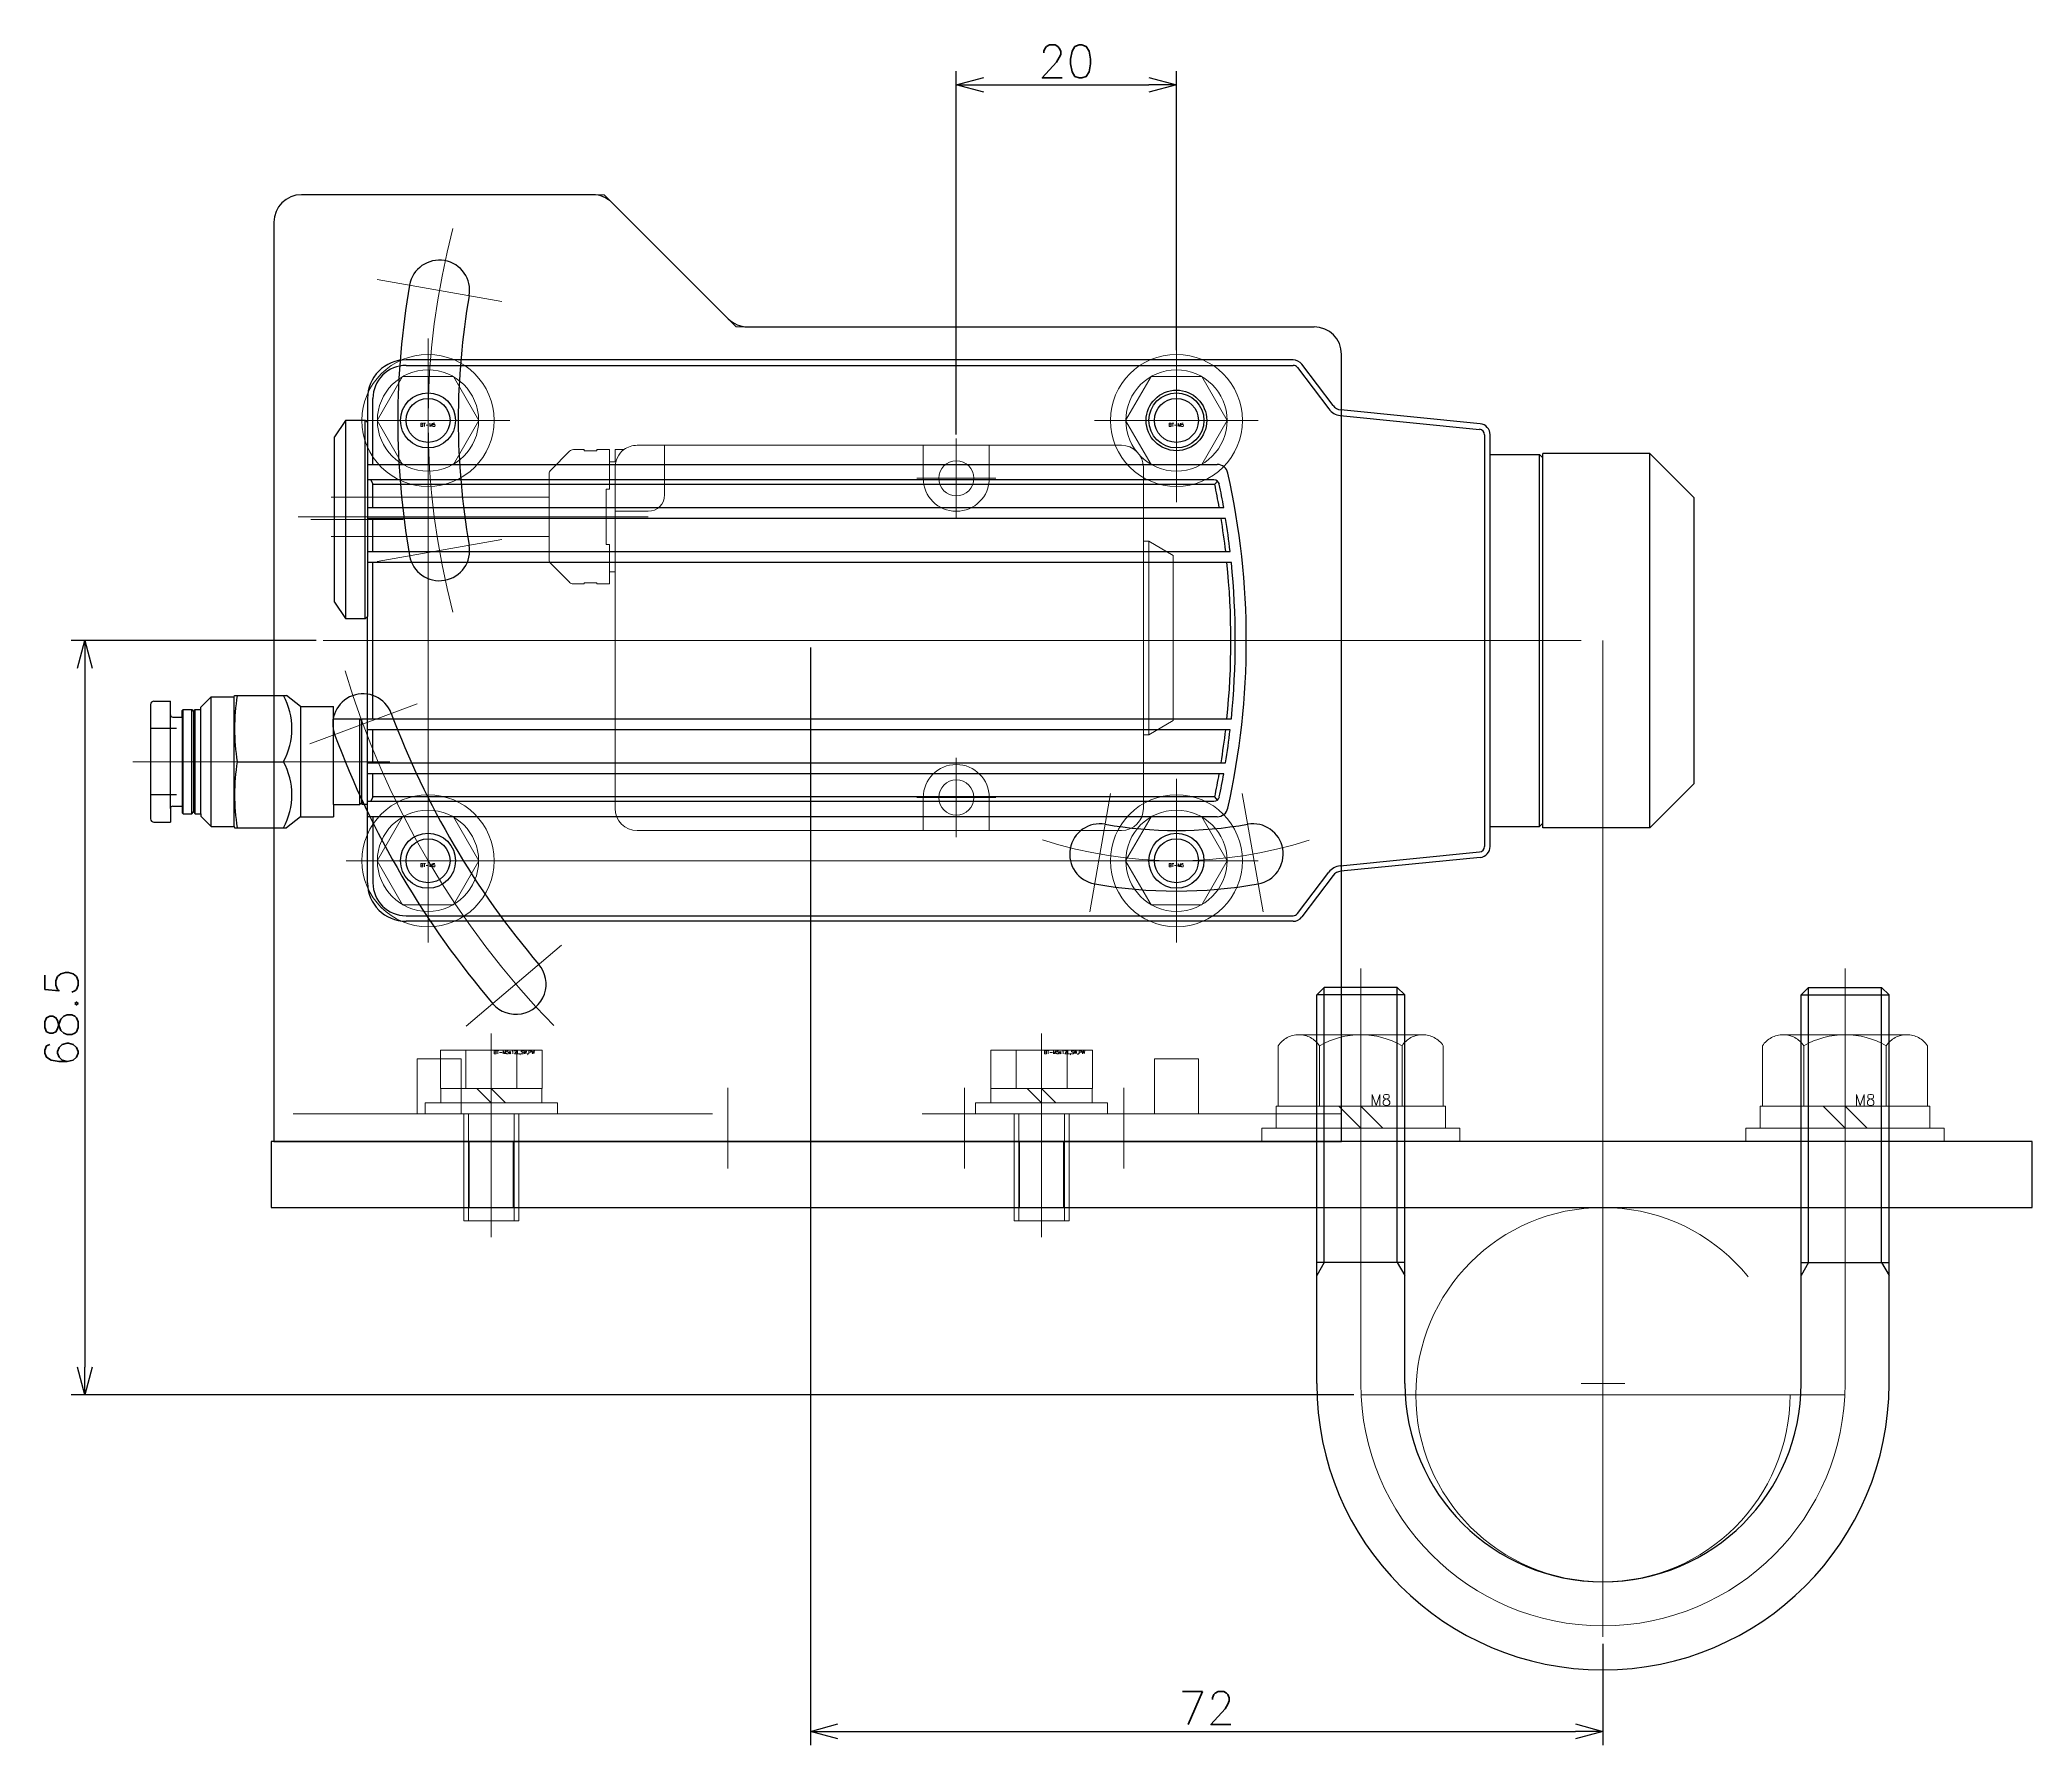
# Model space of a CAD drawing. Header units: millimetres. Extents: x -16130 to 36813, y -8099 to 27484.
# Drawn here: x 8153.7 to 8334.8, y -4565.8 to -4410.9 of the extents above; entities that cross this region are included whole.
import ezdxf

# ---------------------------------------------------------------- set-up
doc = ezdxf.new("R2010")
doc.units = ezdxf.units.MM
doc.header["$LTSCALE"] = 6
doc.header["$PDMODE"] = 99
doc.header["$PDSIZE"] = 1
for name, pattern in [('CENTER2', [28.575, 19.05, -3.175, 3.175, -3.175]), ('HIDDEN', [9.525, 6.35, -3.175]), ('PHANTOM2', [31.75, 15.875, -3.175, 3.175, -3.175, 3.175, -3.175])]:
    doc.linetypes.add(name, pattern=pattern)
for name, color, linetype, lineweight in [('01_NORMAL', 7, 'Continuous', 25), ('04_HIDDEN', 2, 'HIDDEN', 13), ('05_CENTER', 4, 'CENTER2', 13), ('06_PHANTOM', 2, 'PHANTOM2', 13), ('08_DIM', 3, 'Continuous', 13)]:
    doc.layers.add(name, color=color, linetype=linetype, lineweight=lineweight)
doc.layers.add('10_DRAFT', color=8, linetype='Continuous', lineweight=0, plot=False)
doc.styles.add('KSS_TXT', font='txt.shx', dxfattribs={"bigfont": 'extfont2.shx'})
doc.styles.add('KSS_TXT_L', font='txt.shx', dxfattribs={"height": 3, "bigfont": 'extfont2.shx'})
doc.dimstyles.new('KSS_DIM', dxfattribs={"dimtxt": 3, "dimasz": 2.5, "dimexe": 1.25, "dimexo": 0.625, "dimtad": 1, "dimdsep": 46, "dimtxsty": 'KSS_TXT', "dimblk": 'OPEN30', "dimcen": 0, "dimazin": 2, "dimtfac": 0.75, "dimtmove": 0, "dimatfit": 3, "dimldrblk": 'OPEN30', "dimfxl": 1, "dimtolj": 1, "dimarcsym": 0})

# ---------------------------------------------------------------- blocks, each defined once
blk = doc.blocks.new('FT-S1f_1_1')
at = {"color": 0}
for p, q in [((-53.04, 20.5), (-79.5, 20.5)), ((-51.27, 19.77), (-40.73, 9.23)), ((-82, 18), (-82, -65.5)), ((-38.96, 8.5), (12.5, 8.5)), ((15, -65.5), (15, 6)), ((-82, -65.5), (15, -65.5))]:
    blk.add_line(p, q, dxfattribs=at)
blk.add_circle((0, 0), 2.75, dxfattribs=at)
for centre, radius, start, end in [((-79.5, 18), 2.5, 90, 180), ((-53.04, 18), 2.5, 45, 90), ((-66.97, 11.81), 2.75, 350, 170), ((0, 0), 70.75, 170, 190), ((0, 0), 65.25, 170, 190), ((-38.96, 11), 2.5, 225, 270), ((12.5, 6), 2.5, 0, 90), ((-66.97, -11.81), 2.75, 190, 10), ((-73.91, -27.58), 2.75, 20.4655, 200.4655), ((0, 0), 76.14, 200.4655, 220.4655), ((0, 0), 81.64, 200.4655, 220.4655), ((-6.95, -39.39), 2.75, 80, 260), ((0, 0), 37.25, 260, 280), ((6.95, -39.39), 2.75, 280, 100), ((0, 0), 42.75, 260, 280), ((-60.02, -51.2), 2.75, 220.4655, 40.4655)]:
    blk.add_arc(centre, radius, start, end, dxfattribs=at)
at = {"layer": '04_HIDDEN', "color": 0}
for p, q in [((-65, -58), (-69, -58)), ((-69, -63), (-69, -58)), ((-65, -58), (-65, -63)), ((2, -58), (-2, -58)), ((-2, -63), (-2, -58)), ((2, -58), (2, -63)), ((15, -63), (-82, -63))]:
    blk.add_line(p, q, dxfattribs=at)
at = {"layer": '05_CENTER', "color": 0}
for p, q in [((-61.3, 10.81), (-72.63, 12.81)), ((0, -5.75), (0, 5.75)), ((-62.7, 0), (-73.3, 0)), ((5.75, 0), (-5.75, 0)), ((-61.3, -10.81), (-72.63, -12.81)), ((-69, -25.75), (-78.75, -29.39)), ((-69, -25.75), (-78.75, -29.39)), ((-5.98, -33.9), (-7.87, -44.64)), ((5.98, -33.9), (7.87, -44.64)), ((0, -34.6), (0, -45.4)), ((-55.88, -47.67), (-64.53, -55.04)), ((-55.88, -47.67), (-64.53, -55.04)), ((-62.25, -60.62), (-62.25, -67.95)), ((-40.75, -60.62), (-40.75, -67.95)), ((-19.25, -60.62), (-19.25, -67.95)), ((-4.77, -60.62), (-4.77, -67.95))]:
    blk.add_line(p, q, dxfattribs=at)
for radius, start, end in [(68, 165.155, 194.845), (78.89, 196.7528, 224.1782), (78.89, 196.7528, 224.1782), (40, 252.3076, 287.5511), (40, 252.3076, 287.5511)]:
    blk.add_arc((0, 0), radius, start, end, dxfattribs=at)
at = {"layer": '10_DRAFT'}
for p, q in [((-53.04, 20.5), (-52, 20.5)), ((-52, 20.5), (-51.27, 19.77)), ((-40.73, 9.23), (-40, 8.5)), ((-40, 8.5), (-38.96, 8.5)), ((-68, 0), (-68, -40)), ((-68, -40), (0, -40))]:
    blk.add_line(p, q, dxfattribs=at)
blk = doc.blocks.new('FT-S1a_1_1')
at = {"color": 0}
for p, q in [((-10.6, 5.5), (70, 5.5)), ((-14.24, 1.35), (-11.4, 5.1)), ((-11, 4.8), (-13.84, 1.05)), ((70, 5), (-10.6, 5)), ((73, -4), (73, 2)), ((73, -4), (73, 2)), ((73.5, 2), (73.5, -5.1)), ((-27.6, -0.31), (-14.93, 0.96)), ((-14.89, 0.46), (-27.55, -0.81)), ((-28.5, -1.3), (-28.5, -3.1)), ((-28.5, -1.3), (-28.5, -3.1)), ((-28, -38.7), (-28, -1.3)), ((-47, -7), (-43, -3)), ((-43, -3), (-33.3, -3)), ((-43, -3), (-43, -37)), ((-33.3, -3), (-33.3, -3.4)), ((-33.3, -3), (-33.3, -3.4)), ((-33.3, -3.4), (-33, -3.1)), ((-33.3, -3.4), (-33.3, -36.6)), ((-28.5, -3.1), (-33, -3.1)), ((-33, -3.1), (-33, -36.9)), ((-28.5, -3.1), (-28.5, -36.9)), ((-28.5, -3.1), (-28.5, -36.9)), ((79.6, -4), (80.87, -3)), ((85.57, -3), (80.87, -3)), ((85.6, -3.1), (85.57, -3)), ((87.7, -3.1), (85.6, -3.1)), ((85.6, -3.1), (85.6, -14.9)), ((87.7, -3.1), (88.65, -4.05)), ((87.7, -3.1), (87.7, -14.9)), ((92.9, -3.5), (91.4, -3.5)), ((91.4, -4.75), (91.4, -3.5)), ((-3.7, -4), (73.5, -4)), ((-3.7, -4), (73.5, -4)), ((73.5, -5.4), (-3.41, -5.4)), ((73.5, -5.4), (-3.41, -5.4)), ((73, -5.8), (73.2, -5.4)), ((73, -5.8), (73.2, -5.4)), ((73.5, -5.1), (73.5, -12.9)), ((73.5, -5.1), (74, -5.1)), ((73.5, -5.1), (73.5, -12.9)), ((74, -5.3), (74.2, -5.1)), ((74, -5.3), (74, -5.1)), ((74, -5.3), (74, -12.7)), ((76.6, -5.1), (74.2, -5.1)), ((74.2, -5.1), (74.2, -12.9)), ((79.6, -4), (76.6, -4)), ((76.6, -5.1), (76.6, -4)), ((76.6, -5.1), (76.6, -12.9)), ((79.6, -14), (79.6, -4)), ((88.65, -4.25), (88.65, -4.05)), ((89.15, -4.25), (88.65, -4.25)), ((88.65, -4.25), (88.65, -13.75)), ((89.3, -4.45), (89.15, -4.25)), ((89.15, -4.25), (89.15, -13.75)), ((89.45, -4.25), (89.3, -4.45)), ((89.3, -13.55), (89.3, -4.45)), ((90.25, -4.25), (89.45, -4.25)), ((89.45, -4.25), (89.45, -13.75)), ((90.35, -4.35), (90.25, -4.25)), ((90.25, -4.25), (90.25, -13.75)), ((90.35, -4.95), (90.35, -4.35)), ((91.2, -4.95), (90.35, -4.95)), ((90.35, -13.05), (90.35, -4.95)), ((91.4, -4.75), (91.4, -13.25)), ((93.2, -14.2), (93.2, -3.8)), ((-47, -33), (-47, -7)), ((-3.72, -5.51), (-3.49, -5.8)), ((-3.72, -5.51), (-3.49, -5.8)), ((-3.49, -5.8), (73, -5.8)), ((-3.49, -5.8), (73, -5.8)), ((73, -5.8), (73, -7.9)), ((73, -5.8), (73, -7.9)), ((90.85, -6), (93.2, -6)), ((73.5, -8.9), (-4.47, -8.9)), ((73.5, -8.9), (-4.47, -8.9)), ((-4.3, -7.9), (73.5, -7.9)), ((-4.3, -7.9), (73.5, -7.9)), ((73, -8.9), (73, -11.9)), ((73, -8.9), (73, -11.9)), ((85.32, -9), (81.12, -9)), ((-4.88, -11.9), (73.5, -11.9)), ((-4.88, -11.9), (73.5, -11.9)), ((90.85, -12), (93.2, -12)), ((73.5, -12.9), (-4.99, -12.9)), ((73.5, -12.9), (-4.99, -12.9)), ((73, -12.9), (73, -27.1)), ((74, -12.9), (73.5, -12.9)), ((73.5, -12.9), (73.5, -22.2)), ((74.2, -12.9), (74, -12.7)), ((74, -12.7), (74, -12.9)), ((76.6, -12.9), (74.2, -12.9)), ((76.6, -12.9), (76.6, -14)), ((79.6, -14), (76.6, -14)), ((79.6, -14), (80.87, -15)), ((87.7, -14.9), (88.65, -13.95)), ((88.65, -13.75), (88.65, -13.95)), ((89.15, -13.75), (88.65, -13.75)), ((89.3, -13.55), (89.15, -13.75)), ((89.45, -13.75), (89.3, -13.55)), ((90.25, -13.75), (89.45, -13.75)), ((90.35, -13.65), (90.25, -13.75)), ((90.35, -13.05), (90.35, -13.65)), ((91.2, -13.05), (90.35, -13.05)), ((91.4, -13.25), (91.4, -14.5)), ((85.57, -15), (80.87, -15)), ((85.6, -14.9), (85.57, -15)), ((87.7, -14.9), (85.6, -14.9)), ((92.9, -14.5), (91.4, -14.5)), ((73.7, -22), (73.5, -22.2)), ((73.5, -39.8), (73.5, -22.2)), ((75.5, -22), (73.7, -22)), ((73.7, -22), (73.7, -40)), ((76.5, -23.5), (75.5, -22)), ((75.5, -40), (75.5, -22)), ((76.5, -23.5), (76.5, -38.5)), ((-4.99, -27.1), (-4.59, -27.1)), ((-4.99, -27.1), (-4.59, -27.1)), ((-4.59, -27.1), (73.5, -27.1)), ((-4.48, -28.1), (-4.88, -28.1)), ((-4.48, -28.1), (-4.88, -28.1)), ((73.5, -28.1), (-4.48, -28.1)), ((73, -28.1), (73, -31.1)), ((73, -28.1), (73, -31.1)), ((-4.47, -31.1), (73.5, -31.1)), ((73.5, -32.1), (-4.3, -32.1)), ((73, -32.1), (73, -34.2)), ((73, -32.1), (73, -34.2)), ((-47, -33), (-43, -37)), ((-3.72, -34.49), (-3.49, -34.2)), ((-3.72, -34.49), (-3.49, -34.2)), ((73, -34.2), (-3.49, -34.2)), ((73.2, -34.6), (73, -34.2)), ((73.2, -34.6), (73, -34.2)), ((73.5, -36), (-3.7, -36)), ((-3.41, -34.6), (73.5, -34.6)), ((73, -36), (73, -42)), ((73, -36), (73, -42)), ((-43, -37), (-33.3, -37)), ((-33.3, -36.6), (-33.3, -37)), ((-33.3, -36.6), (-33, -36.9)), ((-33.3, -36.6), (-33.3, -37)), ((-28.5, -36.9), (-33, -36.9)), ((-28.5, -36.9), (-28.5, -38.7)), ((-27.6, -39.69), (-14.93, -40.96)), ((-14.89, -40.46), (-27.55, -39.19)), ((73.5, -39.8), (73.7, -40)), ((73.5, -42), (73.5, -39.8)), ((75.5, -40), (76.5, -38.5)), ((-14.24, -41.35), (-11.4, -45.1)), ((-11, -44.8), (-13.84, -41.05)), ((73.7, -40), (75.5, -40)), ((70, -45), (-10.6, -45)), ((-10.6, -45.5), (70, -45.5))]:
    blk.add_line(p, q, dxfattribs=at)
for centre, radius in [((0, 0), 2.5), ((0, 0), 2.5), ((0, 0), 2), ((0, 0), 2), ((68, 0), 2.5), ((68, 0), 2.5), ((68, 0), 2), ((68, 0), 2), ((0, -40), 2.5), ((0, -40), 2.5), ((0, -40), 2), ((0, -40), 2), ((68, -40), 2.5), ((68, -40), 2.5), ((68, -40), 2), ((68, -40), 2)]:
    blk.add_circle(centre, radius, dxfattribs=at)
for centre, radius, start, end in [((-10.6, 4.5), 1, 90, 142.9269), ((-10.6, 4.5), 1, 90, 142.9269), ((70, 2), 3.5, 0, 90), ((-10.6, 4.5), 0.5, 90, 142.9269), ((-10.6, 4.5), 0.5, 90, 142.9269), ((70, 2), 3, 0, 90), ((-15.03, 1.95), 1, 275.7106, 322.9269), ((-15.03, 1.95), 1.5, 275.7106, 322.9269), ((-27.5, -1.3), 1, 95.7106, 180), ((-27.5, -1.3), 0.5, 95.7106, 180), ((86.75, -6), 6.38, 151.9739, 208.0261), ((67.36, -6), 18.22, 350.5215, 9.4785), ((92.9, -3.8), 0.3, 0, 90), ((63.65, -20), 70, 167.4441, 192.5559), ((63.65, -20), 70, 167.4441, 192.5559), ((-3.7, -5), 1, 90, 167.4441), ((-3.7, -5), 1, 90, 167.4441), ((-3.41, -5.9), 0.5, 90, 168.2947), ((-3.41, -5.9), 0.5, 90, 168.2947), ((91.2, -4.75), 0.2, 270, 0), ((64.65, -20), 70, 168.2947, 170.046), ((64.65, -20), 70, 168.2947, 170.046), ((64.65, -20), 69.6, 168.2277, 169.9882), ((64.65, -20), 69.6, 168.2277, 169.9882), ((64.65, -20), 70, 170.876, 173.3552), ((64.65, -20), 70, 170.876, 173.3552), ((64.65, -20), 69.6, 170.8231, 173.3168), ((64.65, -20), 69.6, 170.8231, 173.3168), ((86.75, -12), 6.38, 151.9739, 208.0261), ((67.36, -12), 18.22, 350.5215, 9.4785), ((64.65, -20), 70, 174.1786, 185.8214), ((64.65, -20), 70, 174.1786, 185.8214), ((64.65, -20), 69.6, 174.145, 185.855), ((64.65, -20), 69.6, 174.145, 185.855), ((91.2, -13.25), 0.2, 0, 90), ((92.9, -14.2), 0.3, 270, 0), ((64.65, -20), 70, 186.6448, 189.124), ((64.65, -20), 70, 186.6448, 189.124), ((64.65, -20), 69.6, 186.6832, 189.1769), ((64.65, -20), 69.6, 186.6832, 189.1769), ((64.65, -20), 70, 189.954, 191.7053), ((64.65, -20), 70, 189.954, 191.7053), ((64.65, -20), 69.6, 190.0118, 191.7723), ((64.65, -20), 69.6, 190.0118, 191.7723), ((-3.41, -34.1), 0.5, 191.7053, 270), ((-3.41, -34.1), 0.5, 191.7053, 270), ((-3.7, -35), 1, 192.5559, 270), ((-3.7, -35), 1, 192.5559, 270), ((-27.5, -38.7), 1, 180, 264.2894), ((-27.5, -38.7), 0.5, 180, 264.2894), ((-15.03, -41.95), 1, 37.0731, 84.2894), ((-15.03, -41.95), 1.5, 37.0731, 84.2894), ((70, -42), 3.5, 270, 0), ((70, -42), 3, 270, 0), ((-10.6, -44.5), 1, 217.0731, 270), ((-10.6, -44.5), 1, 217.0731, 270), ((-10.6, -44.5), 0.5, 217.0731, 270), ((-10.6, -44.5), 0.5, 217.0731, 270)]:
    blk.add_arc(centre, radius, start, end, dxfattribs=at)
at = {"layer": '05_CENTER', "color": 0}
for p, q in [((0, -4.57), (0, 4.57)), ((68, -4.47), (68, 4.47)), ((4.57, 0), (-4.57, 0)), ((72.47, 0), (63.53, 0)), ((94.82, -9), (71.47, -9)), ((77.54, -20), (-51.05, -20)), ((70.27, -31), (78.65, -31)), ((0, -35.43), (0, -44.57)), ((68, -35.53), (68, -44.47)), ((4.57, -40), (-4.57, -40)), ((72.47, -40), (63.53, -40))]:
    blk.add_line(p, q, dxfattribs=at)
blk = doc.blocks.new('FT-H30a_1_1')
at = {"color": 0}
for p, q in [((29, 3), (-15, 3)), ((29, 3), (-15, 3)), ((-3, 3), (-3, 0)), ((-3, 3), (-3, 0)), ((3, 0), (3, 3)), ((3, 0), (3, 3)), ((-17, 1), (-17, -5.7)), ((-17, 1), (-17, -5.7)), ((31, -20.5), (31, 1)), ((31, -20.5), (31, 1)), ((-19.7, -7), (-17.5, -5.7)), ((-19.7, -7), (-17.5, -5.7)), ((-19.7, -22), (-19.7, -7)), ((-19.7, -22), (-19.7, -7)), ((-17, -5.7), (-17.5, -5.7)), ((-17.5, -5.7), (-17.5, -23.3)), ((-17, -5.7), (-17.5, -5.7)), ((-17.5, -5.7), (-17.5, -23.3)), ((-17, -5.7), (-17, -23.3)), ((-17, -5.7), (-17, -23.3)), ((31.5, -19.4), (31.5, -20.5)), ((31.5, -19.4), (32.65, -19.4)), ((31.5, -19.4), (31.5, -20.5)), ((31.5, -19.4), (32.65, -19.4)), ((32.65, -19.4), (32.65, -19.5)), ((32.65, -19.4), (32.65, -19.5)), ((33.8, -19.5), (32.65, -19.5)), ((33.8, -19.5), (32.65, -19.5)), ((33.8, -19.5), (33.8, -19.4)), ((33.8, -19.4), (34.79, -19.4)), ((33.8, -19.5), (33.8, -19.4)), ((33.8, -19.4), (34.79, -19.4)), ((36.85, -21.25), (35.15, -19.55)), ((36.85, -21.25), (35.15, -19.55)), ((31, -30), (31, -20.5)), ((31, -20.5), (31.5, -20.5)), ((31, -30), (31, -20.5)), ((31, -20.5), (31.5, -20.5)), ((31.5, -20.5), (31.5, -23)), ((31.5, -20.5), (31.5, -23)), ((37, -21.61), (37, -29.39)), ((37, -21.61), (37, -29.39)), ((-19.7, -22), (-17.5, -23.3)), ((-19.7, -22), (-17.5, -23.3)), ((-17, -23.3), (-17.5, -23.3)), ((-17, -23.3), (-17.5, -23.3)), ((-17, -23.3), (-17, -30)), ((-17, -23.3), (-17, -30)), ((31.5, -23), (31.8, -23)), ((31.5, -23), (31.8, -23)), ((31.8, -28), (31.8, -23)), ((31.8, -28), (31.8, -23)), ((56.8, -23.7), (37, -23.7)), ((56.8, -23.7), (37, -23.7)), ((28, -26), (31, -26)), ((28, -26), (31, -26)), ((26.5, -27.5), (26.5, -32)), ((26.5, -27.5), (26.5, -32)), ((31.5, -28), (31.5, -30.5)), ((31.8, -28), (31.5, -28)), ((31.5, -28), (31.5, -30.5)), ((31.8, -28), (31.5, -28)), ((56.8, -27.3), (37, -27.3)), ((56.8, -27.3), (37, -27.3)), ((-3, -29), (-3, -32)), ((-3, -29), (-3, -32)), ((3, -32), (3, -29)), ((3, -32), (3, -29)), ((31, -31.6), (31, -30.5)), ((31, -30.5), (31.5, -30.5)), ((31, -31.6), (31, -30.5)), ((31, -30.5), (31.5, -30.5)), ((31.5, -30.5), (31.5, -31.6)), ((31.5, -30.5), (31.5, -31.6)), ((36.85, -29.75), (35.15, -31.45)), ((36.85, -29.75), (35.15, -31.45)), ((-15, -32), (29, -32)), ((-15, -32), (29, -32)), ((31, -31.6), (30.2, -31.6)), ((31, -31.6), (30.2, -31.6)), ((31.5, -31.6), (32.65, -31.6)), ((31.5, -31.6), (32.65, -31.6)), ((32.65, -31.5), (33.8, -31.5)), ((32.65, -31.5), (32.65, -31.6)), ((32.65, -31.5), (33.8, -31.5)), ((32.65, -31.5), (32.65, -31.6)), ((33.8, -31.6), (33.8, -31.5)), ((33.8, -31.6), (33.8, -31.5)), ((33.8, -31.6), (34.79, -31.6)), ((33.8, -31.6), (34.79, -31.6))]:
    blk.add_line(p, q, dxfattribs=at)
for centre in [(0, 0), (0, 0), (0, -29), (0, -29)]:
    blk.add_circle(centre, 1.6, dxfattribs=at)
for centre, radius, start, end in [((-15, 1), 2, 90, 180), ((-15, 1), 2, 90, 180), ((29, 1), 2, 0, 90), ((29, 1), 2, 0, 90), ((0, 0), 3, 180, 0), ((0, 0), 3, 180, 0), ((34.79, -19.9), 0.5, 45, 90), ((34.79, -19.9), 0.5, 45, 90), ((36.5, -21.61), 0.5, 0, 45), ((36.5, -21.61), 0.5, 0, 45), ((0, -29), 3, 0, 180), ((0, -29), 3, 0, 180), ((28, -27.5), 1.5, 90, 180), ((28, -27.5), 1.5, 90, 180), ((-15, -30), 2, 180, 270), ((-15, -30), 2, 180, 270), ((29, -30), 2, 306.8699, 0), ((29, -30), 2, 306.8699, 0), ((36.5, -29.39), 0.5, 315, 0), ((36.5, -29.39), 0.5, 315, 0), ((29, -30), 2, 270, 306.8699), ((29, -30), 2, 270, 306.8699), ((34.79, -31.1), 0.5, 270, 315), ((34.79, -31.1), 0.5, 270, 315)]:
    blk.add_arc(centre, radius, start, end, dxfattribs=at)
at = {"layer": '05_CENTER', "color": 0}
for p, q in [((0, 3.6), (0, -3.6)), ((0, 3.6), (0, -3.6)), ((-3.6, 0), (3.6, 0)), ((-3.6, 0), (3.6, 0)), ((-22.7, -14.26), (34.54, -14.26)), ((0, -25.4), (0, -32.6)), ((0, -25.4), (0, -32.6)), ((28, -25.5), (59.8, -25.5)), ((-3.6, -29), (3.6, -29)), ((-3.6, -29), (3.6, -29))]:
    blk.add_line(p, q, dxfattribs=at)
blk = doc.blocks.new('_Open30')
at = {"color": 0, "linetype": 'ByBlock', "lineweight": -2}
for p, q in [((-1, 0.268), (0, 0)), ((0, 0), (-1, -0.268)), ((0, 0), (-1, 0))]:
    blk.add_line(p, q, dxfattribs=at)
blk = doc.blocks.new('*D2970')
at = {"layer": '08_DIM', "color": 0, "lineweight": -2, "transparency": 16777216}
for p, q in [((8237, -4446.75), (8237, -4413.75)), ((8239.5, -4415), (8254.5, -4415)), ((8257, -4439.1), (8257, -4413.75))]:
    blk.add_line(p, q, dxfattribs=at)
at = {"layer": 'Defpoints', "color": 0, "transparency": 16777216}
for p in [(8257, -4415), (8257, -4439.73), (8237, -4447.38)]:
    blk.add_point(p, dxfattribs=at)
at = {"layer": '08_DIM', "color": 0, "lineweight": -2, "transparency": 16777216, "xscale": 2.5, "yscale": 2.5, "zscale": 2.5, "rotation": 180}
blk.add_blockref('_Open30', (8237, -4415), dxfattribs=at)
at = {"layer": '08_DIM', "color": 0, "lineweight": -2, "transparency": 16777216, "xscale": 2.5, "yscale": 2.5, "zscale": 2.5}
blk.add_blockref('_Open30', (8257, -4415), dxfattribs=at)
at = {"layer": '08_DIM', "color": 0, "transparency": 16777216, "insert": (8247, -4412.87), "char_height": 3, "attachment_point": 5, "style": 'KSS_TXT'}
blk.add_mtext('\\A1;20', dxfattribs=at)
blk = doc.blocks.new('A$C6C943B69_1_1')
at = {"color": 0, "linetype": 'CENTER2'}
for p, q in [((0, -7.44), (0, 7.44)), ((-7.44, 0), (7.44, 0))]:
    blk.add_line(p, q, dxfattribs=at)
at = {"color": 0}
for p, q in [((-4.62, 0), (-2.31, 4)), ((-2.31, 4), (2.31, 4)), ((2.31, 4), (4.62, 0)), ((-2.31, -4), (-4.62, 0)), ((4.62, 0), (2.31, -4)), ((2.31, -4), (-2.31, -4))]:
    blk.add_line(p, q, dxfattribs=at)
for radius in [6, 4.6]:
    blk.add_circle((0, 0), radius, dxfattribs=at)
at = {"layer": '10_DRAFT', "style": 'KSS_TXT_L'}
blk.add_text('BT-M5', height=0.3, dxfattribs=at).set_placement((-0.7, -0.56))
blk = doc.blocks.new('A$C71340FE3_1_1')
at = {"color": 0, "linetype": 'CENTER2'}
blk.add_line((0, -11.2), (0, 7.3), dxfattribs=at)
at = {"color": 0}
for p, q in [((-4.62, 5.8), (4.62, 5.8)), ((-4.62, 2.3), (-4.62, 5.8)), ((-2.31, 2.3), (-2.31, 5.8)), ((2.31, 2.3), (2.31, 5.8)), ((4.62, 2.3), (4.62, 5.8)), ((-4.6, 2.3), (-4.6, 1)), ((4.6, 2.3), (-4.6, 2.3)), ((0, 1), (-1.3, 2.3)), ((0, 2.3), (1.3, 1)), ((4.6, 1), (4.6, 2.3)), ((-6, 1), (6, 1)), ((-6, 1), (-6, 0)), ((-6, 0), (6, 0)), ((6, 0), (6, 1))]:
    blk.add_line(p, q, dxfattribs=at)
at = {"color": 0, "linetype": 'HIDDEN'}
for p, q in [((-2.5, -9.7), (-2.5, 0)), ((-2.07, 0), (-2.07, -9.7)), ((2.07, 0), (2.07, -9.7)), ((2.5, -9.7), (2.5, 0)), ((-2.5, -9.7), (2.5, -9.7))]:
    blk.add_line(p, q, dxfattribs=at)
at = {"layer": '10_DRAFT', "style": 'KSS_TXT_L'}
blk.add_text('BT-M5x12L,SW,PW', height=0.3, dxfattribs=at).set_placement((0.22, 5.46))
blk = doc.blocks.new('A$C4A520808_1_1')
at = {"color": 0}
for p, q in [((-26, 0), (-26, -35.32)), ((-18, 0), (-18, -35.32)), ((18, 0), (18, -35.32)), ((26, 0), (26, -35.32)), ((-25.32, -11), (-26, -9.83)), ((-18.68, -11), (-18, -9.83)), ((18.68, -11), (18, -9.83)), ((25.32, -11), (26, -9.83)), ((-18, -11), (-26, -11)), ((-25.32, -11), (-25.32, -36)), ((-18.68, -11), (-18.68, -36)), ((18, -11), (26, -11)), ((18.68, -11), (18.68, -36)), ((25.32, -11), (25.32, -36)), ((-18, -35.32), (-26, -35.32)), ((-26, -35.32), (-25.32, -36)), ((-18.68, -36), (-25.32, -36)), ((-18, -35.32), (-18.68, -36)), ((18, -35.32), (26, -35.32)), ((18, -35.32), (18.68, -36)), ((18.68, -36), (25.32, -36)), ((26, -35.32), (25.32, -36))]:
    blk.add_line(p, q, dxfattribs=at)
for radius in [26, 18]:
    blk.add_arc((0, 0), radius, 0, 180, dxfattribs=at)
at = {"layer": '05_CENTER', "color": 0}
for p, q in [((-22, 0), (-22, -37.71)), ((22, 0), (22, -37.71))]:
    blk.add_line(p, q, dxfattribs=at)
blk.add_arc((0, 0), 22, 0, 180, dxfattribs=at)
at = {"layer": '10_DRAFT'}
for p, q in [((0, -1.99), (0, 1.99)), ((1.99, 0), (-1.99, 0))]:
    blk.add_line(p, q, dxfattribs=at)
blk = doc.blocks.new('M8Nza_1_1')
at = {"color": 0}
for p, q in [((5.62, 9.7), (-5.63, 9.7)), ((-7.5, 8.69), (-7.5, 3.2)), ((-3.75, 3.2), (-3.75, 8.69)), ((3.75, 8.69), (3.75, 3.2)), ((7.5, 3.2), (7.5, 8.69)), ((-7.7, 3.2), (7.7, 3.2)), ((-7.7, 3.2), (-7.7, 1.2)), ((0, 1.2), (-2, 3.2)), ((0, 3.2), (2, 1.2)), ((7.7, 3.2), (7.7, 1.2))]:
    blk.add_line(p, q, dxfattribs=at)
at = {"color": 0, "linetype": 'CENTER2'}
blk.add_line((0, 9.7), (0, 0), dxfattribs=at)
at = {"color": 0}
blk.add_lwpolyline([(-9, 1.2), (9, 1.2), (9, 0), (-9, 0)], close=True, dxfattribs=at)
for centre, radius, start, end in [((-5.63, 7.45), 2.25, 33.626, 146.374), ((0, 2.2), 7.5, 60, 120), ((5.62, 7.45), 2.25, 33.626, 146.374)]:
    blk.add_arc(centre, radius, start, end, dxfattribs=at)
at = {"layer": '10_DRAFT', "style": 'KSS_TXT'}
blk.add_text('M8', height=1, dxfattribs=at).set_placement((0.87, 3.27))
blk = doc.blocks.new('*D2984')
at = {"layer": '08_DIM', "color": 0, "lineweight": -2, "transparency": 16777216}
for p, q in [((8178.83, -4465.48), (8156.58, -4465.48)), ((8157.83, -4467.98), (8157.83, -4531.48)), ((8273.13, -4533.98), (8156.58, -4533.98))]:
    blk.add_line(p, q, dxfattribs=at)
at = {"layer": 'Defpoints', "color": 0, "transparency": 16777216}
for p in [(8179.46, -4465.48), (8157.83, -4533.98), (8273.75, -4533.98)]:
    blk.add_point(p, dxfattribs=at)
at = {"layer": '08_DIM', "color": 0, "lineweight": -2, "transparency": 16777216, "xscale": 2.5, "yscale": 2.5, "zscale": 2.5}
for p, rotation in [((8157.83, -4465.48), 90), ((8157.83, -4533.98), 270)]:
    blk.add_blockref('_Open30', p, dxfattribs=dict(at, rotation=rotation))
at = {"layer": '08_DIM', "color": 0, "transparency": 16777216, "insert": (8155.7, -4499.73), "char_height": 3, "attachment_point": 5, "rotation": 90, "style": 'KSS_TXT'}
blk.add_mtext('\\A1;68.5', dxfattribs=at)
blk = doc.blocks.new('A$C6808B87E_1_1')
at = {"color": 0}
blk.add_lwpolyline([(-20, -6), (140, -6), (140, 0), (-20, 0)], close=True, dxfattribs=at)
at = {"layer": '04_HIDDEN'}
for p, q in [((-2.5, 0), (-2.5, -6)), ((-2, 0), (-2, -6)), ((2, 0), (2, -6)), ((2.5, 0), (2.5, -6)), ((47.5, 0), (47.5, -6)), ((48, 0), (48, -6)), ((52, 0), (52, -6)), ((52.5, 0), (52.5, -6))]:
    blk.add_line(p, q, dxfattribs=at)
at = {"layer": '05_CENTER'}
for p, q in [((0, 2.05), (0, -8.05)), ((50, 2.05), (50, -8.05)), ((79, 2.05), (79, -8.05)), ((123, 2.05), (123, -8.05))]:
    blk.add_line(p, q, dxfattribs=at)
blk = doc.blocks.new('A$C68097B15_1_1')
at = {"color": 0}
blk.add_blockref('A$C6808B87E_1_1', (0, 0), dxfattribs=at)
blk = doc.blocks.new('*D3005')
at = {"layer": '08_DIM', "color": 0, "lineweight": -2, "transparency": 16777216}
for p, q in [((8223.75, -4466.1), (8223.75, -4565.81)), ((8295.75, -4556.6), (8295.75, -4565.81)), ((8226.25, -4564.56), (8293.25, -4564.56))]:
    blk.add_line(p, q, dxfattribs=at)
at = {"layer": 'Defpoints', "color": 0, "transparency": 16777216}
for p in [(8223.75, -4465.48), (8295.75, -4555.98), (8295.75, -4564.56)]:
    blk.add_point(p, dxfattribs=at)
at = {"layer": '08_DIM', "color": 0, "lineweight": -2, "transparency": 16777216, "xscale": 2.5, "yscale": 2.5, "zscale": 2.5, "rotation": 180}
blk.add_blockref('_Open30', (8223.75, -4564.56), dxfattribs=at)
at = {"layer": '08_DIM', "color": 0, "lineweight": -2, "transparency": 16777216, "xscale": 2.5, "yscale": 2.5, "zscale": 2.5}
blk.add_blockref('_Open30', (8295.75, -4564.56), dxfattribs=at)
at = {"layer": '08_DIM', "color": 0, "transparency": 16777216, "insert": (8259.75, -4562.44), "char_height": 3, "attachment_point": 5, "style": 'KSS_TXT'}
blk.add_mtext('\\A1;72', dxfattribs=at)

msp = doc.modelspace()

# ---------------------------------------------------------------- linework, layer by layer
at = {"layer": '05_CENTER'}
for p, q in [((8295.75084, -4555.97623, 0), (8295.75084, -4511.97623, 0)), ((8273.75084, -4533.97623, 0), (8317.75084, -4533.97623, 0))]:
    msp.add_line(p, q, dxfattribs=at)
at = {"layer": '06_PHANTOM'}
msp.add_circle((8295.75084, -4533.97623, 0), 17, dxfattribs=at)
at = {"layer": '10_DRAFT'}
msp.add_line((8295.75084, -4533.97623, 0), (8295.75084, -4465.47623, 0), dxfattribs=at)

# ---------------------------------------------------------------- block references
at = {"color": 4}
msp.add_blockref('FT-S1f_1_1', (8257.00084, -4445.47623, 0), dxfattribs=at)
at = {"color": 4, "rotation": 180}
for name, p in [('FT-S1a_1_1', (8257.00084, -4485.47623, 0)), ('A$C4A520808_1_1', (8295.75084, -4532.97623, 0))]:
    msp.add_blockref(name, p, dxfattribs=at)
at = {"layer": '01_NORMAL'}
msp.add_blockref('A$C68097B15_1_1', (8194.75084, -4510.97623, 0), dxfattribs=at)
at = {"layer": '04_HIDDEN'}
for name, p in [('A$C6C943B69_1_1', (8189.00084, -4445.47623, 0)), ('A$C6C943B69_1_1', (8257.00084, -4445.47623, 0)), ('A$C6C943B69_1_1', (8189.00084, -4485.47623, 0)), ('A$C6C943B69_1_1', (8257.00084, -4485.47623, 0)), ('A$C71340FE3_1_1', (8194.75085, -4508.47623, 0)), ('A$C71340FE3_1_1', (8244.75084, -4508.47623, 0))]:
    msp.add_blockref(name, p, dxfattribs=at)
at = {"layer": '04_HIDDEN', "color": 4}
for p in [(8273.75084, -4510.97623, 0), (8317.75084, -4510.97623, 0)]:
    msp.add_blockref('M8Nza_1_1', p, dxfattribs=at)
at = {"layer": '10_DRAFT', "rotation": 180}
msp.add_blockref('FT-H30a_1_1', (8237.00084, -4479.7329, 0), dxfattribs=at)

# ---------------------------------------------------------------- dimensions: what is measured, and where the dimension line sits
at = {"layer": '08_DIM'}
for base, p1, p2, picture, middle in [((8257.00084, -4414.99977), (8237.00084, -4447.37623, 0), (8257.00084, -4439.72623, 0), '*D2970', (8247.00084, -4412.87477)), ((8295.75084, -4564.56274), (8223.75084, -4465.47623, 0), (8295.75084, -4555.97623, 0), '*D3005', (8259.75084, -4562.43774))]:
    dim = msp.add_linear_dim(base=base, p1=p1, p2=p2, dimstyle='KSS_DIM', dxfattribs=at)
    dim.commit()
    dim.dimension.update_dxf_attribs({"geometry": picture, "text_midpoint": middle})
dim = msp.add_linear_dim(base=(8157.82806, -4533.97623), p1=(8179.45966, -4465.47623, 0), p2=(8273.75084, -4533.97623, 0), angle=90, dimstyle='KSS_DIM', dxfattribs=at)
dim.commit()
dim.dimension.update_dxf_attribs({"geometry": '*D2984', "text_midpoint": (8155.70098, -4499.72623)})

doc.saveas('drawing.dxf')
